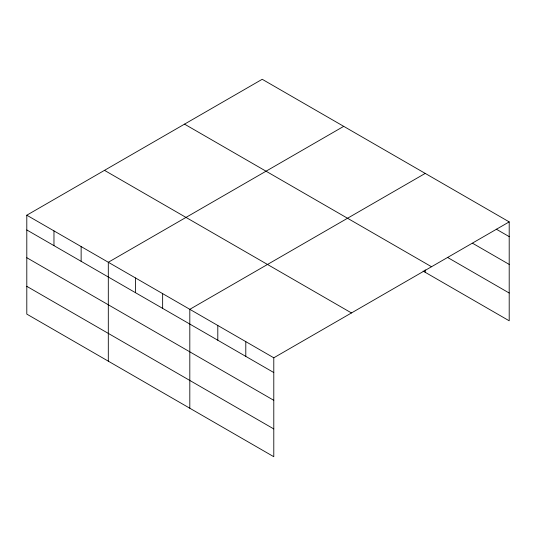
<?xml version="1.0" encoding="UTF-8"?>
<svg xmlns="http://www.w3.org/2000/svg" width="536" height="536" viewBox="0 0 536 536"><rect width="100%" height="100%" fill="white"/><g stroke="black" fill="none" stroke-linecap="round" stroke-linejoin="round"><path stroke-width="0.8" d="M26.8 215.204L273.789 357.8L273.789 456.712L26.8 314.109L26.8 215.204L262.211 79.288L509.2 221.891L509.2 320.796L423.078 271.075M343.717 126.349L108.306 262.265L108.306 361.17M425.222 173.403L189.811 309.319L189.811 408.224M273.789 357.8L509.2 221.891M496.282 229.174L509.2 236.631M472.598 243.27L509.2 264.409M447.473 257.387L509.2 293.025M184.525 124.144L431.514 266.74M104.486 170.354L351.475 312.95M26.8 229.951L273.789 372.547M26.8 257.722L273.789 400.318M26.8 286.338L273.789 428.934M425.222 269.863L425.222 272.315M245.796 341.64L245.796 356.386M217.804 325.479L217.804 340.226M162.643 293.634L162.643 308.381M135.474 277.95L135.474 292.69M81.137 246.573L81.137 261.32M53.968 230.889L53.968 245.635"/></g></svg>
